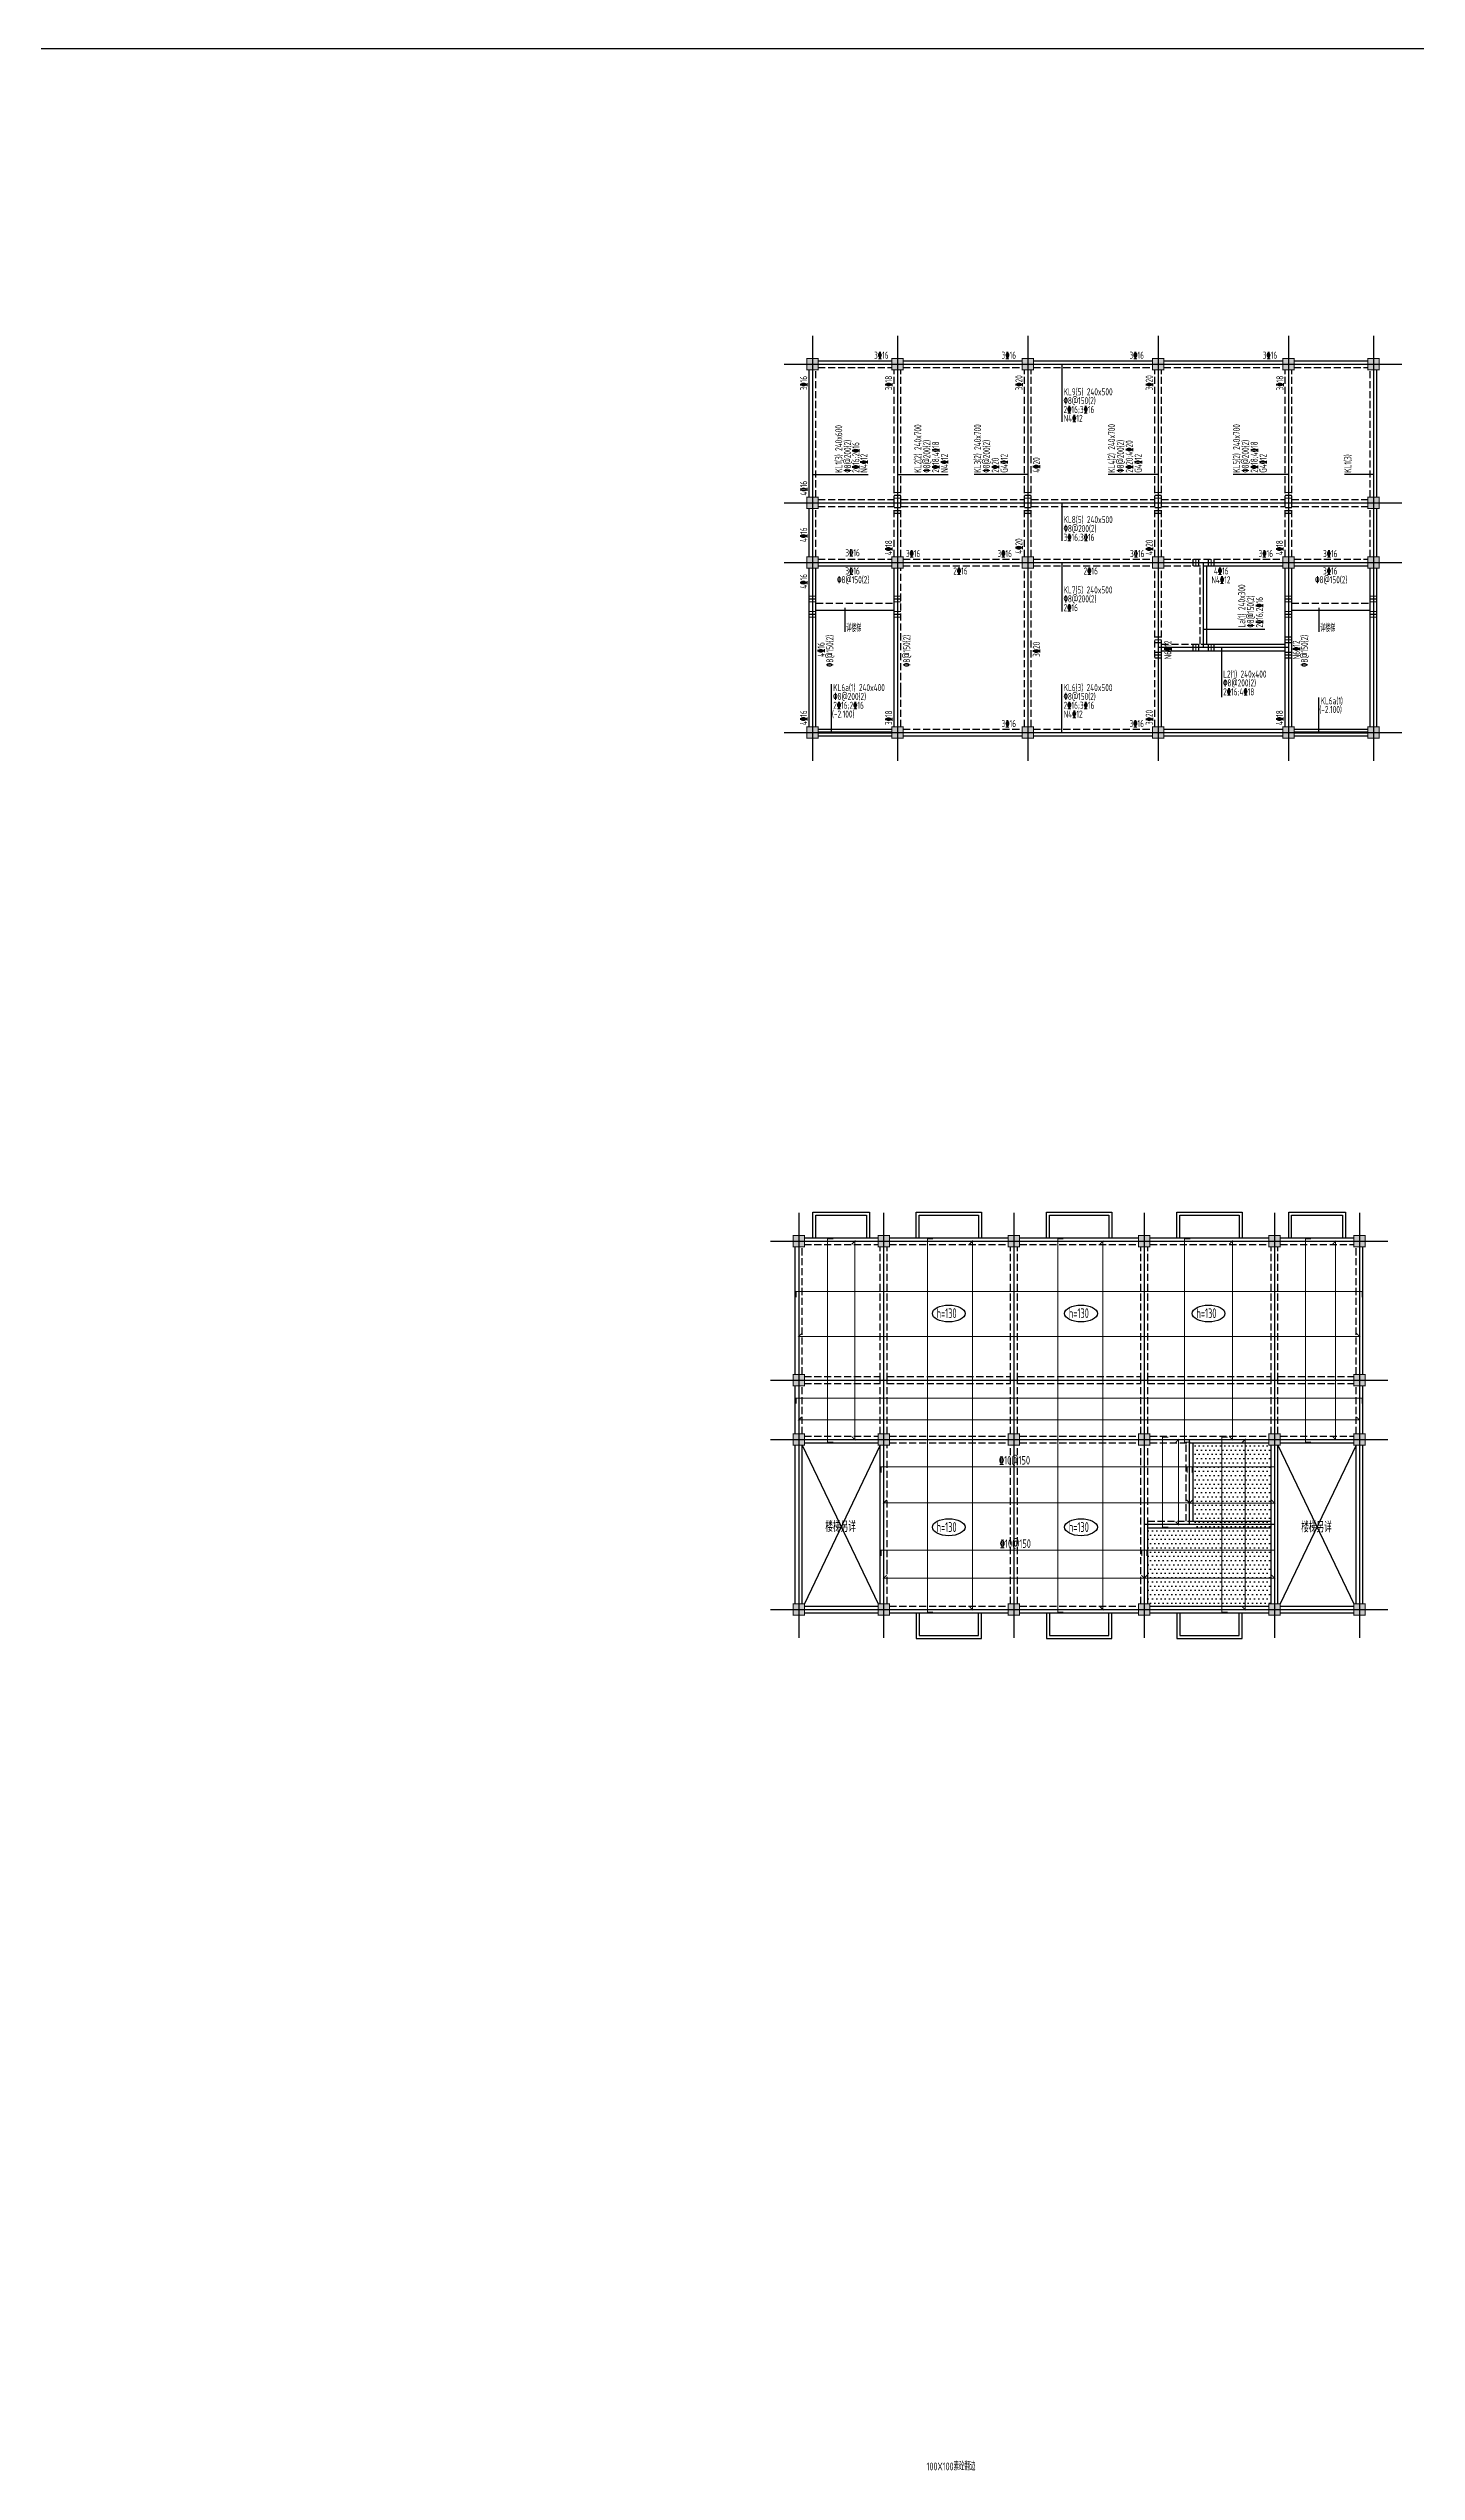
# Model space of a CAD drawing. Extents: x 389606 to 781446, y -84812 to 87496.
# Drawn here: x 653546 to 701842, y 1976 to 87496 of the extents above; entities that cross this region are included whole.
import ezdxf

# ---------------------------------------------------------------- set-up
doc = ezdxf.new("R2010")
doc.units = 0
doc.header["$LTSCALE"] = 1000
doc.header["$MEASUREMENT"] = 0
doc.linetypes.add('DASH', pattern=[0.35, 0.25, -0.1])
doc.layers.get('0').update_dxf_attribs({"linetype": 'CONTINUOUS'})
for name, color, linetype in [('DOTE', 5, 'CONTINUOUS'), ('柱', 2, 'CONTINUOUS'), ('梁', 4, 'CONTINUOUS'), ('梁原位标注', 7, 'CONTINUOUS'), ('梁虚线', 134, 'DASH'), ('梁集中标注', 2, 'CONTINUOUS'), ('楼板正筋钢筋', 24, 'CONTINUOUS'), ('楼板负筋钢筋', 1, 'CONTINUOUS'), ('次梁箍筋', 1, 'CONTINUOUS'), ('零厚板', 7, 'CONTINUOUS')]:
    doc.layers.add(name, color=color, linetype=linetype)
doc.styles.get("Standard").update_dxf_attribs({"font": 'GBENOR', "bigfont": 'GBCBIG'})

# ---------------------------------------------------------------- blocks, each defined once
blk = doc.blocks.new('asd0asdasd5asdad2')
at = {"layer": 'DOTE'}
for p, q in [((539368, 47332), (539368, 32332)), ((542368, 47332), (542368, 32332)), ((546968, 47332), (546968, 32332)), ((551568, 47332), (551568, 32332)), ((556168, 47332), (556168, 32332)), ((559168, 47332), (559168, 32332)), ((538368, 46332), (560168, 46332)), ((538368, 41432), (560168, 41432)), ((538368, 39332), (560168, 39332)), ((553168, 36332), (553168, 39332)), ((556168, 36332), (551568, 36332)), ((538368, 33332), (560168, 33332))]:
    blk.add_line(p, q, dxfattribs=at)
blk = doc.blocks.new('.asd3asd3asd')
for p, q in [((421730, 47352), (423730, 47352)), ((421730, 46452), (421730, 47352)), ((421830, 46452), (421830, 47252)), ((421830, 47252), (423630, 47252)), ((423630, 47252), (423630, 46452)), ((423730, 47352), (423730, 46452)), ((425380, 46452), (425380, 47352)), ((425380, 47352), (427680, 47352)), ((425480, 47252), (427580, 47252)), ((425480, 46452), (425480, 47252)), ((427580, 47252), (427580, 46452)), ((427680, 47352), (427680, 46452)), ((429980, 47352), (432280, 47352)), ((429980, 46452), (429980, 47352)), ((430080, 46452), (430080, 47252)), ((430080, 47252), (432180, 47252)), ((432180, 47252), (432180, 46452)), ((432280, 47352), (432280, 46452)), ((434580, 47352), (436880, 47352)), ((434580, 46452), (434580, 47352)), ((434680, 46452), (434680, 47252)), ((434680, 47252), (436780, 47252)), ((436780, 47252), (436780, 46452)), ((436880, 47352), (436880, 46452)), ((438530, 46452), (438530, 47352)), ((438530, 47352), (440530, 47352)), ((438630, 47252), (440430, 47252)), ((438630, 46452), (438630, 47252)), ((440430, 47252), (440430, 46452)), ((440530, 47352), (440530, 46452)), ((425380, 33212), (425380, 32312)), ((425480, 33212), (425480, 32412)), ((427580, 32412), (427580, 33212)), ((427680, 32312), (427680, 33212)), ((429980, 33212), (429980, 32312)), ((430080, 33212), (430080, 32412)), ((432180, 32412), (432180, 33212)), ((432280, 32312), (432280, 33212)), ((434580, 33212), (434580, 32312)), ((434680, 33212), (434680, 32412)), ((436780, 32412), (436780, 33212)), ((436880, 32312), (436880, 33212)), ((425380, 32312), (427680, 32312)), ((425480, 32412), (427580, 32412)), ((429980, 32312), (432280, 32312)), ((430080, 32412), (432180, 32412)), ((434580, 32312), (436880, 32312)), ((434680, 32412), (436780, 32412))]:
    blk.add_line(p, q)

msp = doc.modelspace()

# ---------------------------------------------------------------- hatches: boundary and pattern name
h = msp.add_hatch(color=2)
h.paths.add_polyline_path([(700520.4, 76154.7), (700520.4, 76554.7), (700120.4, 76554.7), (700120.4, 76154.7)])
h.paths.add_polyline_path([(700520.4, 71254.7), (700520.4, 71654.7), (700120.4, 71654.7), (700120.4, 71254.7)])
h.paths.add_polyline_path([(700520.4, 69154.7), (700520.4, 69554.7), (700120.4, 69554.7), (700120.4, 69154.7)])
h.paths.add_polyline_path([(700520.4, 63154.7), (700520.4, 63554.7), (700120.4, 63554.7), (700120.4, 63154.7)])
h.paths.add_polyline_path([(697520.4, 76154.7), (697520.4, 76554.7), (697120.4, 76554.7), (697120.4, 76154.7)])
h.paths.add_polyline_path([(697520.4, 69154.7), (697520.4, 69554.7), (697120.4, 69554.7), (697120.4, 69154.7)])
h.paths.add_polyline_path([(697520.4, 63154.7), (697520.4, 63554.7), (697120.4, 63554.7), (697120.4, 63154.7)])
h.paths.add_polyline_path([(692920.4, 76154.7), (692920.4, 76554.7), (692520.4, 76554.7), (692520.4, 76154.7)])
h.paths.add_polyline_path([(692920.4, 69154.7), (692920.4, 69554.7), (692520.4, 69554.7), (692520.4, 69154.7)])
h.paths.add_polyline_path([(692920.4, 63154.7), (692920.4, 63554.7), (692520.4, 63554.7), (692520.4, 63154.7)])
h.paths.add_polyline_path([(688320.4, 76154.7), (688320.4, 76554.7), (687920.4, 76554.7), (687920.4, 76154.7)])
h.paths.add_polyline_path([(688320.4, 69154.7), (688320.4, 69554.7), (687920.4, 69554.7), (687920.4, 69154.7)])
h.paths.add_polyline_path([(688320.4, 63154.7), (688320.4, 63554.7), (687920.4, 63554.7), (687920.4, 63154.7)])
h.paths.add_polyline_path([(683720.4, 76154.7), (683720.4, 76554.7), (683320.4, 76554.7), (683320.4, 76154.7)])
h.paths.add_polyline_path([(683720.4, 69154.7), (683720.4, 69554.7), (683320.4, 69554.7), (683320.4, 69154.7)])
h.paths.add_polyline_path([(683720.4, 63154.7), (683720.4, 63554.7), (683320.4, 63554.7), (683320.4, 63154.7)])
h.paths.add_polyline_path([(680720.4, 76154.7), (680720.4, 76554.7), (680320.4, 76554.7), (680320.4, 76154.7)])
h.paths.add_polyline_path([(680720.4, 71254.7), (680720.4, 71654.7), (680320.4, 71654.7), (680320.4, 71254.7)])
h.paths.add_polyline_path([(680720.4, 69154.7), (680720.4, 69554.7), (680320.4, 69554.7), (680320.4, 69154.7)])
h.paths.add_polyline_path([(680720.4, 63154.7), (680720.4, 63554.7), (680320.4, 63554.7), (680320.4, 63154.7)])
h = msp.add_hatch(color=2)
h.paths.add_polyline_path([(700030.5, 45198.5), (700030.5, 45598.5), (699630.5, 45598.5), (699630.5, 45198.5)])
h.paths.add_polyline_path([(700030.5, 40298.5), (700030.5, 40698.5), (699630.5, 40698.5), (699630.5, 40298.5)])
h.paths.add_polyline_path([(700030.5, 38198.5), (700030.5, 38598.5), (699630.5, 38598.5), (699630.5, 38198.5)])
h.paths.add_polyline_path([(700030.5, 32198.5), (700030.5, 32598.5), (699630.5, 32598.5), (699630.5, 32198.5)])
h.paths.add_polyline_path([(697030.5, 45198.5), (697030.5, 45598.5), (696630.5, 45598.5), (696630.5, 45198.5)])
h.paths.add_polyline_path([(697030.5, 38198.5), (697030.5, 38598.5), (696630.5, 38598.5), (696630.5, 38198.5)])
h.paths.add_polyline_path([(697030.5, 32198.5), (697030.5, 32598.5), (696630.5, 32598.5), (696630.5, 32198.5)])
h.paths.add_polyline_path([(692430.5, 45198.5), (692430.5, 45598.5), (692030.5, 45598.5), (692030.5, 45198.5)])
h.paths.add_polyline_path([(692430.5, 38198.5), (692430.5, 38598.5), (692030.5, 38598.5), (692030.5, 38198.5)])
h.paths.add_polyline_path([(692430.5, 32198.5), (692430.5, 32598.5), (692030.5, 32598.5), (692030.5, 32198.5)])
h.paths.add_polyline_path([(687830.5, 45198.5), (687830.5, 45598.5), (687430.5, 45598.5), (687430.5, 45198.5)])
h.paths.add_polyline_path([(687830.5, 38198.5), (687830.5, 38598.5), (687430.5, 38598.5), (687430.5, 38198.5)])
h.paths.add_polyline_path([(687830.5, 32198.5), (687830.5, 32598.5), (687430.5, 32598.5), (687430.5, 32198.5)])
h.paths.add_polyline_path([(683230.5, 45198.5), (683230.5, 45598.5), (682830.5, 45598.5), (682830.5, 45198.5)])
h.paths.add_polyline_path([(683230.5, 38198.5), (683230.5, 38598.5), (682830.5, 38598.5), (682830.5, 38198.5)])
h.paths.add_polyline_path([(683230.5, 32198.5), (683230.5, 32598.5), (682830.5, 32598.5), (682830.5, 32198.5)])
h.paths.add_polyline_path([(680230.5, 45198.5), (680230.5, 45598.5), (679830.5, 45598.5), (679830.5, 45198.5)])
h.paths.add_polyline_path([(680230.5, 40298.5), (680230.5, 40698.5), (679830.5, 40698.5), (679830.5, 40298.5)])
h.paths.add_polyline_path([(680230.5, 38198.5), (680230.5, 38598.5), (679830.5, 38598.5), (679830.5, 38198.5)])
h.paths.add_polyline_path([(680230.5, 32198.5), (680230.5, 32598.5), (679830.5, 32598.5), (679830.5, 32198.5)])
h = msp.add_hatch()
h.set_pattern_fill('松散材料', color=2, scale=80, style=0)
h.set_pattern_definition([(0, (84947.8, 428327.68), (75, 150), [0, -150])])
h.paths.add_polyline_path([(693950.5, 38278.5), (696710.5, 38278.5), (696710.5, 32518.5), (692390.5, 32530.9), (692350.5, 32598.5), (692350.5, 35278.5), (693950.5, 35278.5)])

# ---------------------------------------------------------------- linework, layer by layer
msp.add_lwpolyline([(605249.7, 87496.2), (781446.2, 87496.2), (781446.2, -84811.7), (605249.7, -84811.7)], close=True)
at = {"color": 6, "const_width": 80}
for points in [[(680720.4, 63354.7), (683320.4, 63354.7)], [(697520.4, 63354.7), (700120.4, 63354.7)]]:
    msp.add_lwpolyline(points, dxfattribs=at)
at = {"color": 181}
for centre in [(685327.2, 42850), (689996.9, 42850), (694500.7, 42850), (685327.2, 35303.8), (689996.9, 35303.8)]:
    msp.add_ellipse(centre, major_axis=(578.3, 0), ratio=0.5139449, dxfattribs=at)
at = {"layer": '柱', "const_width": 35}
for points in [[(680720.4, 76154.7), (680720.4, 76554.7), (680320.4, 76554.7), (680320.4, 76154.7)], [(683720.4, 76154.7), (683720.4, 76554.7), (683320.4, 76554.7), (683320.4, 76154.7)], [(688320.4, 76154.7), (688320.4, 76554.7), (687920.4, 76554.7), (687920.4, 76154.7)], [(692920.4, 76154.7), (692920.4, 76554.7), (692520.4, 76554.7), (692520.4, 76154.7)], [(697520.4, 76154.7), (697520.4, 76554.7), (697120.4, 76554.7), (697120.4, 76154.7)], [(700520.4, 76154.7), (700520.4, 76554.7), (700120.4, 76554.7), (700120.4, 76154.7)], [(680720.4, 71254.7), (680720.4, 71654.7), (680320.4, 71654.7), (680320.4, 71254.7)], [(700520.4, 71254.7), (700520.4, 71654.7), (700120.4, 71654.7), (700120.4, 71254.7)], [(680720.4, 69154.7), (680720.4, 69554.7), (680320.4, 69554.7), (680320.4, 69154.7)], [(683720.4, 69154.7), (683720.4, 69554.7), (683320.4, 69554.7), (683320.4, 69154.7)], [(688320.4, 69154.7), (688320.4, 69554.7), (687920.4, 69554.7), (687920.4, 69154.7)], [(692920.4, 69154.7), (692920.4, 69554.7), (692520.4, 69554.7), (692520.4, 69154.7)], [(697520.4, 69154.7), (697520.4, 69554.7), (697120.4, 69554.7), (697120.4, 69154.7)], [(700520.4, 69154.7), (700520.4, 69554.7), (700120.4, 69554.7), (700120.4, 69154.7)], [(680720.4, 63154.7), (680720.4, 63554.7), (680320.4, 63554.7), (680320.4, 63154.7)], [(683720.4, 63154.7), (683720.4, 63554.7), (683320.4, 63554.7), (683320.4, 63154.7)], [(688320.4, 63154.7), (688320.4, 63554.7), (687920.4, 63554.7), (687920.4, 63154.7)], [(692920.4, 63154.7), (692920.4, 63554.7), (692520.4, 63554.7), (692520.4, 63154.7)], [(697520.4, 63154.7), (697520.4, 63554.7), (697120.4, 63554.7), (697120.4, 63154.7)], [(700520.4, 63154.7), (700520.4, 63554.7), (700120.4, 63554.7), (700120.4, 63154.7)], [(680230.5, 45198.5), (680230.5, 45598.5), (679830.5, 45598.5), (679830.5, 45198.5)], [(683230.5, 45198.5), (683230.5, 45598.5), (682830.5, 45598.5), (682830.5, 45198.5)], [(687830.5, 45198.5), (687830.5, 45598.5), (687430.5, 45598.5), (687430.5, 45198.5)], [(692430.5, 45198.5), (692430.5, 45598.5), (692030.5, 45598.5), (692030.5, 45198.5)], [(697030.5, 45198.5), (697030.5, 45598.5), (696630.5, 45598.5), (696630.5, 45198.5)], [(700030.5, 45198.5), (700030.5, 45598.5), (699630.5, 45598.5), (699630.5, 45198.5)], [(680230.5, 40298.5), (680230.5, 40698.5), (679830.5, 40698.5), (679830.5, 40298.5)], [(700030.5, 40298.5), (700030.5, 40698.5), (699630.5, 40698.5), (699630.5, 40298.5)], [(680230.5, 38198.5), (680230.5, 38598.5), (679830.5, 38598.5), (679830.5, 38198.5)], [(683230.5, 38198.5), (683230.5, 38598.5), (682830.5, 38598.5), (682830.5, 38198.5)], [(687830.5, 38198.5), (687830.5, 38598.5), (687430.5, 38598.5), (687430.5, 38198.5)], [(692430.5, 38198.5), (692430.5, 38598.5), (692030.5, 38598.5), (692030.5, 38198.5)], [(697030.5, 38198.5), (697030.5, 38598.5), (696630.5, 38598.5), (696630.5, 38198.5)], [(700030.5, 38198.5), (700030.5, 38598.5), (699630.5, 38598.5), (699630.5, 38198.5)], [(680230.5, 32198.5), (680230.5, 32598.5), (679830.5, 32598.5), (679830.5, 32198.5)], [(683230.5, 32198.5), (683230.5, 32598.5), (682830.5, 32598.5), (682830.5, 32198.5)], [(687830.5, 32198.5), (687830.5, 32598.5), (687430.5, 32598.5), (687430.5, 32198.5)], [(692430.5, 32198.5), (692430.5, 32598.5), (692030.5, 32598.5), (692030.5, 32198.5)], [(697030.5, 32198.5), (697030.5, 32598.5), (696630.5, 32598.5), (696630.5, 32198.5)], [(700030.5, 32198.5), (700030.5, 32598.5), (699630.5, 32598.5), (699630.5, 32198.5)]]:
    msp.add_lwpolyline(points, close=True, dxfattribs=at)
at = {"layer": '梁'}
for p, q in [((680400.4, 71654.7), (680400.4, 76154.7)), ((680720.4, 76474.7), (683320.4, 76474.7)), ((683720.4, 76474.7), (687920.4, 76474.7)), ((688320.4, 76474.7), (692520.4, 76474.7)), ((692920.4, 76474.7), (697120.4, 76474.7)), ((697520.4, 76474.7), (700120.4, 76474.7)), ((700440.4, 71654.7), (700440.4, 76154.7)), ((680400.4, 69554.7), (680400.4, 71254.7)), ((700440.4, 69554.7), (700440.4, 71254.7)), ((680400.4, 64854.7), (680400.4, 69154.7)), ((680640.4, 64854.7), (680640.4, 69154.7)), ((680720.4, 69234.7), (683320.4, 69234.7)), ((683400.4, 64854.7), (683400.4, 69154.7)), ((694320.4, 69234.7), (697120.4, 69234.7)), ((694440.4, 66474.7), (694440.4, 69234.7)), ((697200.4, 64854.7), (697200.4, 69154.7)), ((697440.4, 64854.7), (697440.4, 69154.7)), ((697520.4, 69234.7), (700120.4, 69234.7)), ((700200.4, 64854.7), (700200.4, 69154.7)), ((700440.4, 64854.7), (700440.4, 69154.7)), ((680640.4, 67674.7), (683400.4, 67674.7)), ((697440.4, 67674.7), (700200.4, 67674.7)), ((692840.4, 63554.7), (692840.4, 66354.7)), ((692840.4, 66234.7), (694320.4, 66234.7)), ((694320.4, 66474.7), (697200.4, 66474.7)), ((694320.4, 66234.7), (697200.4, 66234.7)), ((680400.4, 63554.7), (680400.4, 64854.7)), ((680640.4, 63554.7), (680640.4, 64854.7)), ((683400.4, 63554.7), (683400.4, 64854.7)), ((697200.4, 63554.7), (697200.4, 64854.7)), ((697440.4, 63554.7), (697440.4, 64854.7)), ((700200.4, 63554.7), (700200.4, 64854.7)), ((700440.4, 63554.7), (700440.4, 64854.7)), ((680720.4, 63474.7), (683320.4, 63474.7)), ((692920.4, 63474.7), (697120.4, 63474.7)), ((697520.4, 63474.7), (700120.4, 63474.7)), ((680720.4, 63234.7), (683320.4, 63234.7)), ((683720.4, 63234.7), (687920.4, 63234.7)), ((688320.4, 63234.7), (692520.4, 63234.7)), ((692920.4, 63234.7), (697120.4, 63234.7)), ((697520.4, 63234.7), (700120.4, 63234.7)), ((680230.5, 45518.5), (682830.5, 45518.5)), ((683230.5, 45518.5), (687430.5, 45518.5)), ((687830.5, 45518.5), (692030.5, 45518.5)), ((692430.5, 45518.5), (696630.5, 45518.5)), ((697030.5, 45518.5), (699630.5, 45518.5)), ((679910.5, 40698.5), (679910.5, 45198.5)), ((699950.5, 40698.5), (699950.5, 45198.5)), ((679910.5, 38598.5), (679910.5, 40298.5)), ((699950.5, 38598.5), (699950.5, 40298.5)), ((679910.5, 33898.5), (679910.5, 38198.5)), ((680150.5, 33898.5), (680150.5, 38198.5)), ((680230.5, 38278.5), (682830.5, 38278.5)), ((682910.5, 33898.5), (682910.5, 38198.5)), ((693830.5, 38278.5), (696630.5, 38278.5)), ((693950.5, 35518.5), (693950.5, 38278.5)), ((696710.5, 33898.5), (696710.5, 38198.5)), ((696950.5, 33898.5), (696950.5, 38198.5)), ((697030.5, 38278.5), (699630.5, 38278.5)), ((699710.5, 33898.5), (699710.5, 38198.5)), ((699950.5, 33898.5), (699950.5, 38198.5)), ((692350.5, 32598.5), (692350.5, 35398.5)), ((692350.5, 35278.5), (693830.5, 35278.5)), ((693830.5, 35518.5), (696710.5, 35518.5)), ((693830.5, 35278.5), (696710.5, 35278.5)), ((679910.5, 32598.5), (679910.5, 33898.5)), ((680150.5, 32598.5), (680150.5, 33898.5)), ((682910.5, 32598.5), (682910.5, 33898.5)), ((696710.5, 32598.5), (696710.5, 33898.5)), ((696950.5, 32598.5), (696950.5, 33898.5)), ((699710.5, 32598.5), (699710.5, 33898.5)), ((699950.5, 32598.5), (699950.5, 33898.5)), ((680230.5, 32518.5), (682830.5, 32518.5)), ((692430.5, 32518.5), (696630.5, 32518.5)), ((697030.5, 32518.5), (699630.5, 32518.5)), ((680230.5, 32278.5), (682830.5, 32278.5)), ((683230.5, 32278.5), (687430.5, 32278.5)), ((687830.5, 32278.5), (692030.5, 32278.5)), ((692430.5, 32278.5), (696630.5, 32278.5)), ((697030.5, 32278.5), (699630.5, 32278.5))]:
    msp.add_line(p, q, dxfattribs=at)
at = {"layer": '梁虚线'}
for p, q in [((680640.4, 71654.7), (680640.4, 76154.7)), ((680720.4, 76234.7), (683320.4, 76234.7)), ((683400.4, 71454.7), (683400.4, 76154.7)), ((683640.4, 71454.7), (683640.4, 76154.7)), ((683720.4, 76234.7), (687920.4, 76234.7)), ((688000.4, 71454.7), (688000.4, 76154.7)), ((688240.4, 71454.7), (688240.4, 76154.7)), ((688320.4, 76234.7), (692520.4, 76234.7)), ((692600.4, 71454.7), (692600.4, 76154.7)), ((692840.4, 71454.7), (692840.4, 76154.7)), ((692920.4, 76234.7), (697120.4, 76234.7)), ((697200.4, 71454.7), (697200.4, 76154.7)), ((697440.4, 71454.7), (697440.4, 76154.7)), ((697520.4, 76234.7), (700120.4, 76234.7)), ((700200.4, 71654.7), (700200.4, 76154.7)), ((680640.4, 69554.7), (680640.4, 71254.7)), ((680720.4, 71574.7), (683400.4, 71574.7)), ((680720.4, 71334.7), (683400.4, 71334.7)), ((683400.4, 69554.7), (683400.4, 71454.7)), ((683640.4, 71574.7), (688000.4, 71574.7)), ((683640.4, 69554.7), (683640.4, 71454.7)), ((683640.4, 71334.7), (688000.4, 71334.7)), ((688000.4, 69554.7), (688000.4, 71454.7)), ((688240.4, 71574.7), (692600.4, 71574.7)), ((688240.4, 69554.7), (688240.4, 71454.7)), ((688240.4, 71334.7), (692600.4, 71334.7)), ((692600.4, 69554.7), (692600.4, 71454.7)), ((692840.4, 71574.7), (697200.4, 71574.7)), ((692840.4, 69554.7), (692840.4, 71454.7)), ((692840.4, 71334.7), (697200.4, 71334.7)), ((697200.4, 69554.7), (697200.4, 71454.7)), ((697440.4, 71574.7), (700120.4, 71574.7)), ((697440.4, 69554.7), (697440.4, 71454.7)), ((697440.4, 71334.7), (700120.4, 71334.7)), ((700200.4, 69554.7), (700200.4, 71254.7)), ((680720.4, 69474.7), (683320.4, 69474.7)), ((683720.4, 69474.7), (687920.4, 69474.7)), ((688320.4, 69474.7), (692520.4, 69474.7)), ((692920.4, 69474.7), (694320.4, 69474.7)), ((694320.4, 69474.7), (697120.4, 69474.7)), ((697520.4, 69474.7), (700120.4, 69474.7)), ((683640.4, 64854.7), (683640.4, 69154.7)), ((683720.4, 69234.7), (687920.4, 69234.7)), ((688000.4, 63554.7), (688000.4, 69154.7)), ((688240.4, 63554.7), (688240.4, 69154.7)), ((688320.4, 69234.7), (692520.4, 69234.7)), ((692600.4, 66354.7), (692600.4, 69154.7)), ((692840.4, 66354.7), (692840.4, 69154.7)), ((692920.4, 69234.7), (694320.4, 69234.7)), ((694200.4, 66474.7), (694200.4, 69234.7)), ((680640.4, 67914.7), (683400.4, 67914.7)), ((697440.4, 67914.7), (700200.4, 67914.7)), ((692600.4, 63554.7), (692600.4, 66354.7)), ((692840.4, 66474.7), (694320.4, 66474.7)), ((683640.4, 63554.7), (683640.4, 64854.7)), ((683720.4, 63474.7), (687920.4, 63474.7)), ((688320.4, 63474.7), (692520.4, 63474.7)), ((680150.5, 40698.5), (680150.5, 45198.5)), ((680230.5, 45278.5), (682830.5, 45278.5)), ((682910.5, 40498.5), (682910.5, 45198.5)), ((683150.5, 40498.5), (683150.5, 45198.5)), ((683230.5, 45278.5), (687430.5, 45278.5)), ((687510.5, 40498.5), (687510.5, 45198.5)), ((687750.5, 40498.5), (687750.5, 45198.5)), ((687830.5, 45278.5), (692030.5, 45278.5)), ((692110.5, 40498.5), (692110.5, 45198.5)), ((692350.5, 40498.5), (692350.5, 45198.5)), ((692430.5, 45278.5), (696630.5, 45278.5)), ((696710.5, 40498.5), (696710.5, 45198.5)), ((696950.5, 40498.5), (696950.5, 45198.5)), ((697030.5, 45278.5), (699630.5, 45278.5)), ((699710.5, 40698.5), (699710.5, 45198.5)), ((680150.5, 38598.5), (680150.5, 40298.5)), ((680230.5, 40618.5), (682910.5, 40618.5)), ((680230.5, 40378.5), (682910.5, 40378.5)), ((682910.5, 38598.5), (682910.5, 40498.5)), ((683150.5, 40618.5), (687510.5, 40618.5)), ((683150.5, 38598.5), (683150.5, 40498.5)), ((683150.5, 40378.5), (687510.5, 40378.5)), ((687510.5, 38598.5), (687510.5, 40498.5)), ((687750.5, 40618.5), (692110.5, 40618.5)), ((687750.5, 38598.5), (687750.5, 40498.5)), ((687750.5, 40378.5), (692110.5, 40378.5)), ((692110.5, 38598.5), (692110.5, 40498.5)), ((692350.5, 40618.5), (696710.5, 40618.5)), ((692350.5, 38598.5), (692350.5, 40498.5)), ((692350.5, 40378.5), (696710.5, 40378.5)), ((696710.5, 38598.5), (696710.5, 40498.5)), ((696950.5, 40618.5), (699630.5, 40618.5)), ((696950.5, 38598.5), (696950.5, 40498.5)), ((696950.5, 40378.5), (699630.5, 40378.5)), ((699710.5, 38598.5), (699710.5, 40298.5)), ((680230.5, 38518.5), (682830.5, 38518.5)), ((683230.5, 38518.5), (687430.5, 38518.5)), ((687830.5, 38518.5), (692030.5, 38518.5)), ((692430.5, 38518.5), (693830.5, 38518.5)), ((693830.5, 38518.5), (696630.5, 38518.5)), ((697030.5, 38518.5), (699630.5, 38518.5)), ((683150.5, 33898.5), (683150.5, 38198.5)), ((683230.5, 38278.5), (687430.5, 38278.5)), ((687510.5, 32598.5), (687510.5, 38198.5)), ((687750.5, 32598.5), (687750.5, 38198.5)), ((687830.5, 38278.5), (692030.5, 38278.5)), ((692110.5, 35398.5), (692110.5, 38198.5)), ((692350.5, 35398.5), (692350.5, 38198.5)), ((692430.5, 38278.5), (693830.5, 38278.5)), ((693710.5, 35518.5), (693710.5, 38278.5)), ((692110.5, 32598.5), (692110.5, 35398.5)), ((692350.5, 35518.5), (693830.5, 35518.5)), ((683150.5, 32598.5), (683150.5, 33898.5)), ((683230.5, 32518.5), (687430.5, 32518.5)), ((687830.5, 32518.5), (692030.5, 32518.5))]:
    msp.add_line(p, q, dxfattribs=at)
at = {"layer": '梁集中标注'}
for p, q in [((689321.2, 76354.7), (689321.2, 74315)), ((680520.4, 72460.4), (682477.3, 72460.4)), ((683520.4, 72460.4), (685310.4, 72460.4)), ((688120.4, 72460.4), (686226.9, 72460.4)), ((692720.4, 72460.4), (690959.3, 72460.4)), ((697320.4, 72460.4), (695368.4, 72460.4)), ((700320.4, 72460.4), (699296.3, 72460.4)), ((689321.2, 71454.7), (689321.2, 70115.4)), ((689321.2, 69354.7), (689321.2, 67627.1)), ((681661.8, 67757.5), (681661.8, 66910.4)), ((698394, 67757.5), (698394, 66910.4)), ((694320.4, 66995.1), (696490, 66995.1)), ((694954.3, 66354.7), (694954.3, 64595.7)), ((689321.2, 63354.7), (689321.2, 65056.6))]:
    msp.add_line(p, q, dxfattribs=at)
at = {"layer": '梁集中标注', "color": 6}
for p, q in [((681188.5, 63354.7), (681188.5, 65056.6)), ((698394, 63354.7), (698394, 64588.1))]:
    msp.add_line(p, q, dxfattribs=at)
at = {"layer": '楼板正筋钢筋', "const_width": 35}
for points in [[(681902.9, 38504.6), (682009, 38398.5), (682009, 45398.5), (681902.9, 45292.5)], [(686057.1, 32504.6), (686163.2, 32398.5), (686163.2, 45398.5), (686057.1, 45292.5)], [(690662.8, 32504.6), (690768.8, 32398.5), (690768.8, 45398.5), (690662.7, 45292.5)], [(695232.8, 38504.6), (695338.9, 38398.5), (695338.9, 45398.5), (695232.8, 45292.5)], [(698879.3, 38504.6), (698985.4, 38398.5), (698985.4, 45398.5), (698879.3, 45292.5)], [(680136.5, 42144.9), (680030.5, 42038.9), (699830.5, 42038.9), (699724.4, 42145)], [(680136.5, 39195.5), (680030.5, 39089.4), (699830.5, 39089.4), (699724.4, 39195.5)], [(693334.9, 35504.6), (693440.9, 35398.5), (693440.9, 38398.5), (693334.9, 38292.5)], [(695682.4, 32504.6), (695788.5, 32398.5), (695788.5, 38398.5), (695682.4, 38292.5)], [(683136.5, 36267), (683030.5, 36161), (693830.5, 36161), (693724.4, 36267)], [(693936.5, 36264.6), (693830.5, 36158.5), (696830.5, 36158.5), (696724.4, 36264.6)], [(683136.5, 33615.9), (683030.5, 33509.9), (692230.5, 33509.9), (692124.4, 33615.9)], [(692336.5, 33615.9), (692230.5, 33509.9), (696830.5, 33509.9), (696724.4, 33615.9)]]:
    msp.add_lwpolyline(points, dxfattribs=at)
at = {"layer": '楼板负筋钢筋', "const_width": 35}
for points in [[(681247.8, 38308.5), (681047.8, 38308.5), (681047.8, 45488.5), (681247.8, 45488.5)], [(684772.1, 32308.5), (684572.1, 32308.5), (684572.1, 45488.5), (684772.1, 45488.5)], [(689377.8, 32308.5), (689177.8, 32308.5), (689177.8, 45488.5), (689377.8, 45488.5)], [(693852, 38308.5), (693652, 38308.5), (693652, 45488.5), (693852, 45488.5)], [(698119.2, 38308.5), (697919.2, 38308.5), (697919.2, 45488.5), (698119.2, 45488.5)], [(679940.5, 43418.8), (679940.5, 43618.8), (699920.5, 43618.8), (699920.5, 43418.8)], [(679940.5, 39661.7), (679940.5, 39861.7), (699920.5, 39861.7), (699920.5, 39661.7)], [(693075.9, 35308.5), (692875.9, 35308.5), (692875.9, 38488.5), (693075.9, 38488.5)], [(695169, 32308.5), (694969, 32308.5), (694969, 38488.5), (695169, 38488.5)], [(682940.5, 37233.1), (682940.5, 37433.1), (693920.5, 37433.1), (693920.5, 37233.1)], [(693740.5, 37233.1), (693740.5, 37433.1), (696830.5, 37433.1), (696830.5, 37233.1)], [(682940.5, 34289.6), (682940.5, 34489.6), (692320.5, 34489.6), (692320.5, 34289.6)], [(692140.5, 34289.6), (692140.5, 34489.6), (696830.5, 34489.6), (696830.5, 34289.6)]]:
    msp.add_lwpolyline(points, dxfattribs=at)
at = {"layer": '次梁箍筋', "const_width": 44.9}
for points in [[(683400.4, 71824.7), (683640.4, 71824.7)], [(688000.4, 71824.7), (688240.4, 71824.7)], [(692600.4, 71824.7), (692840.4, 71824.7)], [(697200.4, 71824.7), (697440.4, 71824.7)], [(683400.4, 71724.7), (683640.4, 71724.7)], [(683400.4, 71624.7), (683640.4, 71624.7)], [(683400.4, 71284.7), (683640.4, 71284.7)], [(683400.4, 71184.7), (683640.4, 71184.7)], [(683400.4, 71084.7), (683640.4, 71084.7)], [(688000.4, 71724.7), (688240.4, 71724.7)], [(688000.4, 71624.7), (688240.4, 71624.7)], [(688000.4, 71284.7), (688240.4, 71284.7)], [(688000.4, 71184.7), (688240.4, 71184.7)], [(688000.4, 71084.7), (688240.4, 71084.7)], [(692600.4, 71724.7), (692840.4, 71724.7)], [(692600.4, 71624.7), (692840.4, 71624.7)], [(692600.4, 71284.7), (692840.4, 71284.7)], [(692600.4, 71184.7), (692840.4, 71184.7)], [(692600.4, 71084.7), (692840.4, 71084.7)], [(697200.4, 71724.7), (697440.4, 71724.7)], [(697200.4, 71624.7), (697440.4, 71624.7)], [(697200.4, 71284.7), (697440.4, 71284.7)], [(697200.4, 71184.7), (697440.4, 71184.7)], [(697200.4, 71084.7), (697440.4, 71084.7)], [(693950.4, 69474.7), (693950.4, 69234.7)], [(694050.4, 69474.7), (694050.4, 69234.7)], [(694150.4, 69474.7), (694150.4, 69234.7)], [(694490.4, 69474.7), (694490.4, 69234.7)], [(694590.4, 69474.7), (694590.4, 69234.7)], [(694690.4, 69474.7), (694690.4, 69234.7)], [(680400.4, 68164.7), (680640.4, 68164.7)], [(680400.4, 68064.7), (680640.4, 68064.7)], [(680400.4, 67964.7), (680640.4, 67964.7)], [(680400.4, 67624.7), (680640.4, 67624.7)], [(683400.4, 68164.7), (683640.4, 68164.7)], [(683400.4, 68064.7), (683640.4, 68064.7)], [(683400.4, 67964.7), (683640.4, 67964.7)], [(683400.4, 67624.7), (683640.4, 67624.7)], [(697200.4, 68164.7), (697440.4, 68164.7)], [(697200.4, 68064.7), (697440.4, 68064.7)], [(697200.4, 67964.7), (697440.4, 67964.7)], [(697200.4, 67624.7), (697440.4, 67624.7)], [(700200.4, 68164.7), (700440.4, 68164.7)], [(700200.4, 68064.7), (700440.4, 68064.7)], [(700200.4, 67964.7), (700440.4, 67964.7)], [(700200.4, 67624.7), (700440.4, 67624.7)], [(680400.4, 67524.7), (680640.4, 67524.7)], [(680400.4, 67424.7), (680640.4, 67424.7)], [(683400.4, 67524.7), (683640.4, 67524.7)], [(683400.4, 67424.7), (683640.4, 67424.7)], [(692600.4, 66724.7), (692840.4, 66724.7)], [(697200.4, 67524.7), (697440.4, 67524.7)], [(697200.4, 67424.7), (697440.4, 67424.7)], [(697200.4, 66724.7), (697440.4, 66724.7)], [(700200.4, 67524.7), (700440.4, 67524.7)], [(700200.4, 67424.7), (700440.4, 67424.7)], [(692600.4, 66624.7), (692840.4, 66624.7)], [(692600.4, 66524.7), (692840.4, 66524.7)], [(692600.4, 66184.7), (692840.4, 66184.7)], [(692600.4, 66084.7), (692840.4, 66084.7)], [(692600.4, 65984.7), (692840.4, 65984.7)], [(693950.4, 66474.7), (693950.4, 66234.7)], [(694050.4, 66474.7), (694050.4, 66234.7)], [(694150.4, 66474.7), (694150.4, 66234.7)], [(694490.4, 66474.7), (694490.4, 66234.7)], [(694590.4, 66474.7), (694590.4, 66234.7)], [(694690.4, 66474.7), (694690.4, 66234.7)], [(697200.4, 66624.7), (697440.4, 66624.7)], [(697200.4, 66524.7), (697440.4, 66524.7)], [(697200.4, 66184.7), (697440.4, 66184.7)], [(697200.4, 66084.7), (697440.4, 66084.7)], [(697200.4, 65984.7), (697440.4, 65984.7)]]:
    msp.add_lwpolyline(points, dxfattribs=at)
at = {"layer": '零厚板'}
for p, q in [((680150.5, 38198.5), (682830.5, 32598.5)), ((682910.5, 38198.5), (680230.5, 32598.5)), ((696950.5, 38198.5), (699630.5, 32598.5)), ((699710.5, 38198.5), (697030.5, 32598.5))]:
    msp.add_line(p, q, dxfattribs=at)

# ---------------------------------------------------------------- block references
at = {"color": 2}
for name, p in [('asd0asdasd5asdad2', (141151.9, 30022.8)), ('asd0asdasd5asdad2', (140662, -933.4)), ('.asd3asd3asd', (258800, -933.4))]:
    msp.add_blockref(name, p, dxfattribs=at)

# ---------------------------------------------------------------- texts
at = {"color": 181, "width": 0.7}
for p in [(687102.6, 37516.8), (687131.4, 34575.4)]:
    msp.add_text('%%13210@150', height=300, dxfattribs=at).set_placement(p)
at = {"color": 6, "width": 0.7}
msp.add_text('100X100素砼翻边', height=275, dxfattribs=at).set_placement((684545.9, 2018.4))
at = {"layer": '梁原位标注', "width": 0.7}
for s, height, p in [('3%%13216', 250, (682691.8, 76544.7)), ('3%%13216', 250, (687194.1, 76544.7)), ('3%%13216', 250, (691709.6, 76544.7)), ('3%%13216', 250, (696412, 76544.7)), ('3%%13216', 250, (681677.5, 69571.4)), ('3%%13216', 250, (683813.7, 69544.7)), ('3%%13216', 250, (687049.4, 69544.7)), ('3%%13216', 250, (691727, 69544.7)), ('3%%13216', 250, (696265.4, 69544.7)), ('3%%13216', 250, (698540.3, 69541.6)), ('%%1308@150(2)', 250, (681389.4, 68622)), ('3%%13216', 250, (681677.5, 68929.7)), ('2%%13216', 250, (685487.9, 68929.7)), ('2%%13216', 250, (690087.9, 68929.7)), ('N4%%13212', 250, (694600.4, 68617.2)), ('4%%13216', 250, (694687.9, 68929.7)), ('%%1308@150(2)', 250, (698265.4, 68622)), ('3%%13216', 250, (698540.3, 68929.7)), ('3%%13216', 250, (687194.1, 63544.7)), ('3%%13216', 250, (691709.6, 63544.7)), ('楼梯另详', 385, (680971.8, 35137.3)), ('楼梯另详', 385, (697772.1, 35119.9))]:
    msp.add_text(s, height=height, dxfattribs=at).set_placement(p)
for s, rotation, p in [('3%%13216', 90.000003, (680330.4, 75428.5)), ('3%%13218', 90, (683330.4, 75428.5)), ('3%%13220', 90, (687930.4, 75428.5)), ('3%%13220', 90, (692530.4, 75428.5)), ('3%%13218', 90, (697141, 75428.5)), ('4%%13220', 90, (688545.4, 72522.2)), ('4%%13216', 90.000002, (680330.4, 71716)), ('4%%13216', 90.000003, (680330.4, 70072.2)), ('4%%13218', 90, (683330.4, 69616)), ('4%%13220', 90, (687930.4, 69660.5)), ('4%%13220', 90, (692530.4, 69616)), ('4%%13218', 90, (697130.4, 69616)), ('4%%13216', 90.000003, (680330.4, 68428.5)), ('4%%13216', 90, (680945.4, 66022.2)), ('3%%13220', 90, (688545.4, 66022.2)), ('N6%%13212', 90, (693185.4, 65934.7)), ('N6%%13212', 90, (697721, 65934.7)), ('4%%13216', 90.000002, (680330.4, 63616)), ('3%%13218', 90, (683330.4, 63616)), ('3%%13220', 90, (692530.4, 63616)), ('4%%13218', 90, (697130.4, 63616))]:
    msp.add_text(s, height=250, rotation=rotation, dxfattribs=at).set_placement(p)
at = {"layer": '梁原位标注', "color": 6, "width": 0.7}
for p in [(681203.7, 63879.3), (698409.2, 64041.1)]:
    msp.add_text('(-2.100)', height=250, dxfattribs=at).set_placement(p)
at = {"layer": '梁原位标注', "color": 181, "width": 0.7}
for p in [(684898.9, 42683.5), (689568.6, 42683.5), (694072.4, 42683.5), (684898.9, 35137.3), (689568.6, 35137.3)]:
    msp.add_text('h=130', height=346.5, dxfattribs=at).set_placement(p)
at = {"layer": '梁集中标注', "width": 0.7}
for s, p in [('KL9(5) 240x500', (689382.5, 75254.6)), ('2%%13216;3%%13216', (689382.5, 74629.6)), ('N4%%13212', (689382.5, 74317.1)), ('%%1308@150(2)', (689382.5, 74942.1)), ('KL8(5) 240x500', (689382.5, 70742.3)), ('3%%13216;3%%13216', (689382.5, 70117.3)), ('%%1308@200(2)', (689382.5, 70429.8)), ('KL7(5) 240x500', (689382.5, 68260)), ('2%%13216', (689382.5, 67635)), ('%%1308@200(2)', (689382.5, 67947.5)), ('详楼梯', (681710.5, 66908.7)), ('详楼梯', (698442.6, 66908.7)), ('KL6(3) 240x500', (689382.5, 64814.1)), ('L2(1) 240x400', (695015.6, 65290.7)), ('%%1308@200(2)', (695015.6, 64978.2)), ('2%%13216;3%%13216', (689382.5, 64189.1)), ('%%1308@150(2)', (689382.5, 64501.6)), ('2%%13216;4%%13218', (695015.6, 64665.7)), ('N4%%13212', (689382.5, 63876.6))]:
    msp.add_text(s, height=250, dxfattribs=at).set_placement(p)
for s, rotation, p in [('KL1(3) 240x600', 90.000002, (681567.1, 72521.7)), ('KL2(2) 240x700', 90, (684362.5, 72521.7)), ('KL3(2) 240x700', 90, (686469.4, 72521.7)), ('KL4(2) 240x700', 90, (691201.8, 72521.7)), ('KL5(2) 240x700', 90, (695610.9, 72521.7)), ('%%1308@200(2)', 90.000004, (681879.6, 72521.7)), ('2%%13216;2%%13216', 90, (682169.7, 72521.7)), ('N4%%13212', 90, (682455.3, 72521.7)), ('%%1308@200(2)', 90, (684675, 72521.7)), ('2%%13218;4%%13218', 90, (684987.5, 72521.7)), ('N4%%13212', 90, (685300, 72521.7)), ('%%1308@200(2)', 90, (686781.9, 72521.7)), ('2%%13220', 90, (687094.4, 72521.7)), ('G4%%13212', 90, (687406.9, 72521.7)), ('%%1308@200(2)', 90, (691514.3, 72521.7)), ('2%%13220;4%%13220', 90, (691826.8, 72521.7)), ('G4%%13212', 90, (692139.3, 72521.7)), ('%%1308@200(2)', 90, (695923.4, 72521.7)), ('2%%13218;4%%13218', 90, (696235.9, 72521.7)), ('G4%%13212', 90, (696548.4, 72521.7)), ('KL1(3)', 90, (699538.8, 72521.7)), ('La(1) 240x300', 90, (695795, 67056.4)), ('%%1308@150(2)', 90, (696107.5, 67056.4)), ('2%%13216;2%%13216', 90, (696420, 67056.4)), ('%%1308@150(2)', 90.000004, (681252.2, 65667)), ('%%1308@150(2)', 90.000004, (683966.5, 65667)), ('%%1308@150(2)', 90.000004, (698008, 65667))]:
    msp.add_text(s, height=250, rotation=rotation, dxfattribs=at).set_placement(p)
at = {"layer": '梁集中标注', "color": 6, "width": 0.7}
for s, p in [('KL6a(1) 240x400', (681249.8, 64814.1)), ('2%%13216;2%%13216', (681249.8, 64189.1)), ('%%1308@200(2)', (681249.8, 64501.6)), ('KL6a(1) ', (698455.2, 64345.6))]:
    msp.add_text(s, height=250, dxfattribs=at).set_placement(p)

doc.saveas('drawing.dxf')
